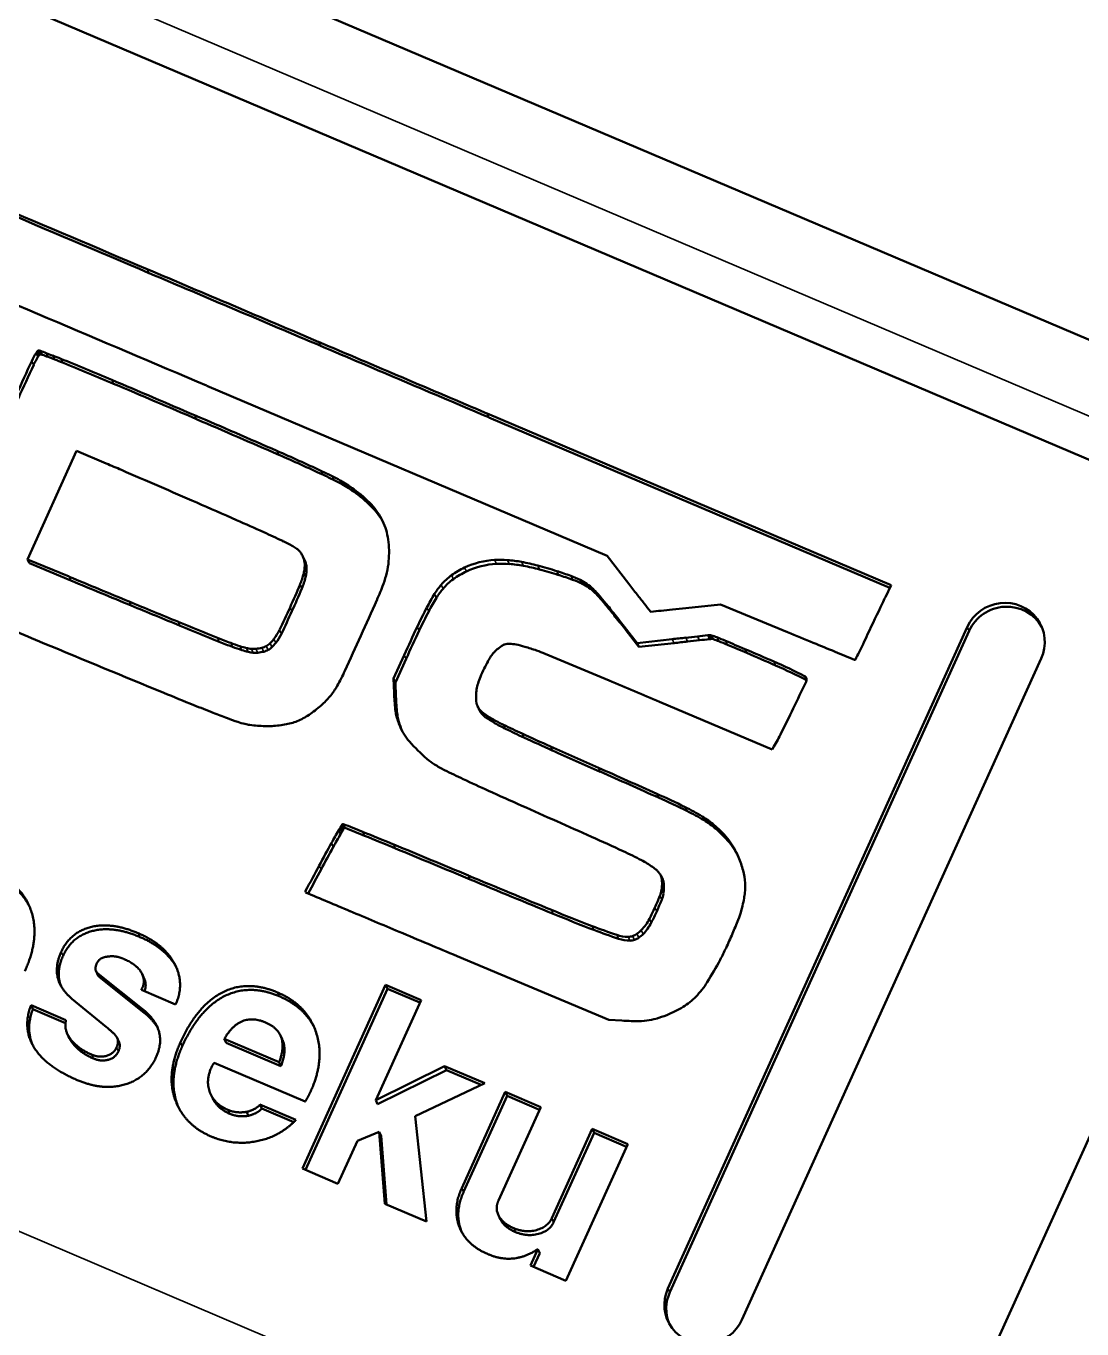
# Model space of a CAD drawing. Header units: inches. Extents: x -20.7 to 49, y -43 to 17.2.
# Drawn here: x -3.45 to -0.388, y -38.944 to -35.165 of the extents above; entities that cross this region are included whole.
import ezdxf

# ---------------------------------------------------------------- set-up
doc = ezdxf.new("R2010")
doc.units = ezdxf.units.IN
doc.header["$MEASUREMENT"] = 0
doc.layers.add('Visible (ANSI)', color=7, linetype='Continuous', lineweight=50)
doc.layers.add('Visible Narrow (ANSI)', color=7, linetype='Continuous', lineweight=35)

msp = doc.modelspace()

# ---------------------------------------------------------------- linework, layer by layer
at = {"layer": 'Visible (ANSI)'}
for p, q in [((-7.6046, -32.9971), (0.4645, -36.4291)), ((-7.8434, -33.2434), (0.3786, -36.7404)), ((-7.8434, -33.2434), (0.3786, -36.7404)), ((-1.7652, -36.7022), (-2.9263, -36.2085)), ((-2.1134, -36.2889), (-0.9412, -36.7871)), ((-2.1079, -36.3002), (-0.9448, -36.7946)), ((-3.3037, -36.3973), (-3.4461, -36.712)), ((-3.2182, -36.4337), (-3.3037, -36.3973)), ((-3.4461, -36.712), (-3.4407, -36.7233)), ((-3.4461, -36.712), (-3.3256, -36.7622)), ((-3.4407, -36.7233), (-3.3202, -36.7735)), ((-2.6483, -36.7022), (-2.6428, -36.7135)), ((-1.7024, -36.7828), (-1.7652, -36.7022)), ((-0.9715, -39.7246), (0.3786, -36.7404)), ((-0.9412, -36.7871), (-0.958, -36.8214)), ((-1.4359, -36.8429), (-1.537, -36.8535)), ((-1.2417, -36.9232), (-1.4359, -36.8429)), ((-1.7156, -36.9067), (-1.6783, -36.9547)), ((-1.7102, -36.918), (-1.6729, -36.966)), ((-1.5886, -38.8267), (-0.7207, -36.9083)), ((-1.5832, -38.838), (-0.7153, -36.9196)), ((-1.6783, -36.9547), (-1.5765, -36.9434)), ((-1.6783, -36.9547), (-1.6729, -36.966)), ((-1.6729, -36.966), (-1.5711, -36.9547)), ((-2.3846, -37.0578), (-2.3537, -36.9895)), ((-2.3792, -37.0691), (-2.3483, -37.0008)), ((-0.5062, -36.9996), (-1.3741, -38.918)), ((-2.3846, -37.0578), (-2.3792, -37.0691)), ((-2.3829, -37.0988), (-2.3846, -37.0578)), ((-2.3775, -37.1101), (-2.3792, -37.0691)), ((-2.1404, -37.1391), (-2.135, -37.1504)), ((-1.286, -37.2631), (-1.6128, -37.125)), ((-1.2812, -37.2548), (-1.286, -37.2631)), ((-1.6093, -37.6288), (-1.6039, -37.6401)), ((-1.7602, -38.0476), (-2.1999, -37.863)), ((-3.2474, -37.907), (-3.242, -37.9183)), ((-3.2425, -37.913), (-3.1135, -38.0158)), ((-3.2371, -37.9243), (-3.108, -38.0271)), ((-3.1141, -37.9143), (-3.1086, -37.9256)), ((-3.0167, -38.0031), (-3.116, -37.9609)), ((-2.6488, -38.4793), (-2.4077, -37.9464)), ((-2.6399, -38.4831), (-2.4022, -37.9577)), ((-2.4077, -37.9464), (-2.3046, -37.9902)), ((-2.4077, -37.9464), (-2.4022, -37.9577)), ((-2.4022, -37.9577), (-2.308, -37.9978)), ((-3.4361, -38.0056), (-3.3347, -38.0487)), ((-3.4361, -38.0056), (-3.4307, -38.0169)), ((-3.4307, -38.0169), (-3.3362, -38.0571)), ((-3.2167, -38.0693), (-3.3175, -37.9864)), ((-2.3046, -37.9902), (-2.4362, -38.2811)), ((-1.7221, -38.0499), (-1.7602, -38.0476)), ((-3.3305, -38.0892), (-3.325, -38.1005)), ((-2.7128, -38.0927), (-2.7074, -38.104)), ((-3.3158, -38.1101), (-3.3103, -38.1214)), ((-3.1865, -38.1), (-3.1811, -38.1113)), ((-2.8755, -38.1032), (-2.8701, -38.1145)), ((-2.8755, -38.1032), (-2.7166, -38.1708)), ((-2.8701, -38.1145), (-2.7111, -38.1821)), ((-2.6409, -38.285), (-2.9049, -38.1727)), ((-2.7166, -38.1708), (-2.7111, -38.1821)), ((-2.4362, -38.2811), (-2.2364, -38.1823)), ((-2.4308, -38.2924), (-2.231, -38.1936)), ((-2.2364, -38.1823), (-2.12, -38.2318)), ((-2.2364, -38.1823), (-2.231, -38.1936)), ((-2.231, -38.1936), (-2.13, -38.2366)), ((-2.12, -38.2318), (-2.3219, -38.3273)), ((-2.9146, -38.2642), (-2.9092, -38.2755)), ((-2.4362, -38.2811), (-2.4308, -38.2924)), ((-2.1868, -38.5355), (-2.0608, -38.257)), ((-2.1813, -38.5468), (-2.0554, -38.2683)), ((-2.0608, -38.257), (-1.9578, -38.3008)), ((-2.0608, -38.257), (-2.0554, -38.2683)), ((-2.0554, -38.2683), (-1.9612, -38.3084)), ((-2.8109, -38.3145), (-2.8055, -38.3258)), ((-2.7721, -38.2935), (-2.6678, -38.3378)), ((-2.7721, -38.2935), (-2.7666, -38.3047)), ((-2.7666, -38.3047), (-2.674, -38.3441)), ((-1.9578, -38.3008), (-2.0802, -38.5714)), ((-2.3219, -38.3273), (-2.2888, -38.6324)), ((-2.4261, -38.3729), (-2.4895, -38.3988)), ((-2.4261, -38.3729), (-2.4206, -38.3842)), ((-2.4098, -38.581), (-2.4261, -38.3729)), ((-2.4051, -38.583), (-2.4206, -38.3842)), ((-1.9256, -38.6233), (-1.8085, -38.3643)), ((-1.9202, -38.6346), (-1.803, -38.3756)), ((-1.8085, -38.3643), (-1.7054, -38.4082)), ((-1.8085, -38.3643), (-1.803, -38.3756)), ((-1.803, -38.3756), (-1.7088, -38.4157)), ((-2.4895, -38.3988), (-2.5457, -38.5231)), ((-1.7054, -38.4082), (-1.8847, -38.8043)), ((-2.5457, -38.5231), (-2.6488, -38.4793)), ((-2.2888, -38.6324), (-2.4098, -38.581)), ((-2.0805, -38.6142), (-2.0751, -38.6254)), ((-1.9877, -38.7605), (-1.9661, -38.7128)), ((-1.9789, -38.7643), (-1.9607, -38.7241)), ((-1.9661, -38.7128), (-1.9607, -38.7241)), ((-1.8847, -38.8043), (-1.9877, -38.7605))]:
    msp.add_line(p, q, dxfattribs=at)
for centre, major_axis, ratio, start_param, end_param in [((-670.8503, -1515.2841), (1477.3181, 709.5037), 0.977284, 0.710415, 0.710711), ((-670.8449, -1515.2954), (1477.3181, 709.5037), 0.977284, 0.710415, 0.710711), ((-655.0816, -1477.9161), (-1440.172, -691.6637), 0.977284, 3.851185, 3.851821), ((-747.086, -1684.1826), (1645.9778, 790.505), 0.977284, 0.710114, 0.710414), ((-747.0806, -1684.1939), (1645.9778, 790.505), 0.977284, 0.710114, 0.710414), ((-696.0667, -1571.2362), (1533.1773, 736.3309), 0.977284, 0.709798, 0.710114), ((-3.2414, -36.2202), (0.1916, 0.092), 0.977284, 2.148445, 2.273041), ((-3.236, -36.2315), (0.1916, 0.092), 0.977284, 2.148445, 2.273041), ((-3.3545, -36.1533), (0.0712, 0.0342), 0.977284, 2.083657, 2.148447), ((-3.4106, -36.1148), (0.0088, 0.00423), 0.977284, 1.781318, 2.083657), ((-3.4138, -36.1107), (0.00406, 0.00195), 0.977284, 1.283531, 1.781317), ((-3.349, -36.1645), (0.0712, 0.0342), 0.977284, 2.083657, 2.148447), ((-3.4133, -36.114), (0.00709, 0.0034), 0.977284, 0.95544, 1.28353), ((-3.4052, -36.1261), (0.0088, 0.00423), 0.977284, 1.781318, 2.083657), ((-3.4148, -36.1224), (0.0149, 0.0072), 0.977284, 0.749784, 0.955439), ((-3.4084, -36.122), (0.00406, 0.00195), 0.977284, 1.283531, 1.781317), ((-3.4079, -36.1253), (0.00709, 0.0034), 0.977284, 0.95544, 1.28353), ((-5.2377, -40.6244), (4.4395, 2.1322), 0.977284, 0.746092, 0.749784), ((-3.4094, -36.1337), (0.0149, 0.0072), 0.977284, 0.749784, 0.955439), ((-5.2323, -40.6356), (4.4395, 2.1322), 0.977284, 0.746092, 0.749784), ((-4.2581, -38.2305), (2.0835, 1.0006), 0.977284, 0.736916, 0.746092), ((-4.2527, -38.2418), (2.0835, 1.0006), 0.977284, 0.736916, 0.746092), ((-4.8963, -39.7503), (3.5847, 1.7216), 0.977284, 0.730806, 0.736918), ((-696.0613, -1571.2475), (1533.1773, 736.3309), 0.977284, 0.709798, 0.710114), ((196.355, -122.8445), (198.9462, 95.5468), 0.977284, 2.27304, 2.274008), ((196.3604, -122.8558), (198.9462, 95.5468), 0.977284, 2.27304, 2.274008), ((-4.8909, -39.7616), (3.5847, 1.7216), 0.977284, 0.730806, 0.736918), ((-6.4228, -43.3242), (7.1234, 3.4211), 0.977284, 0.710262, 0.730806), ((-6.4173, -43.3355), (7.1234, 3.4211), 0.977284, 0.710262, 0.730806), ((-24.1739, -82.6361), (46.3821, 22.2757), 0.977284, 0.705114, 0.710262), ((-24.1684, -82.6473), (46.3821, 22.2757), 0.977284, 0.705114, 0.710262), ((-25.6229, -85.8018), (49.5506, 23.7974), 0.977284, 0.700322, 0.705114), ((-25.6175, -85.8131), (49.5506, 23.7974), 0.977284, 0.700322, 0.705114), ((-4.9654, -41.2351), (4.8521, 2.3303), 0.977284, 0.673939, 0.700323), ((-4.96, -41.2464), (4.8521, 2.3303), 0.977284, 0.673939, 0.700323), ((-7.6321, -46.1794), (-9.7373, -4.6765), 0.977284, 3.846171, 3.850719), ((-27.2366, -88.9436), (-52.5492, -25.2375), 0.977284, 3.842005, 3.846135), ((-3.4266, -38.1315), (1.7018, 0.8173), 0.977284, 0.654291, 0.673939), ((-3.4212, -38.1428), (1.7018, 0.8173), 0.977284, 0.654291, 0.673939), ((-2.7917, -36.9115), (0.4516, 0.2169), 0.977284, 0.601584, 0.654292), ((-2.7863, -36.9228), (0.4516, 0.2169), 0.977284, 0.601584, 0.654292), ((-2.7166, -36.784), (0.3172, 0.1524), 0.977284, 0.536342, 0.601584), ((-2.7112, -36.7953), (0.3172, 0.1524), 0.977284, 0.536342, 0.601584), ((-2.8095, -36.9207), (0.4671, 0.2243), 0.977284, 0.48752, 0.536341), ((-2.8041, -36.932), (0.4671, 0.2243), 0.977284, 0.48752, 0.536341), ((-2.7194, -36.801), (0.3313, 0.1591), 0.977284, 0.299984, 0.487518), ((-2.714, -36.8122), (0.3313, 0.1591), 0.977284, 0.299984, 0.487518), ((-17.0377, -66.9324), (-30.4742, -14.6357), 0.977284, 3.838188, 3.841968), ((-2.5946, -36.6867), (0.1785, 0.0857), 0.977284, 0.001987, 0.299983), ((-2.5891, -36.698), (0.1785, 0.0857), 0.977284, 0.032939, 0.299983), ((-6.1128, -43.5902), (-7.0245, -3.3736), 0.977284, 3.826946, 3.838186), ((-2.5834, -36.6813), (0.1673, 0.0803), 0.977284, 5.975639, 6.285172), ((-4.6294, -40.5111), (-3.9155, -1.8805), 0.977284, 3.812765, 3.826945), ((-2.6902, -36.6971), (0.2648, 0.1272), 0.977284, 5.756189, 5.975639), ((-2.9104, -37.0678), (-0.4157, -0.1997), 0.977284, 3.739056, 3.812763), ((-2.7417, -36.784), (-0.116, -0.0557), 0.977284, 3.63567, 3.739056), ((-2.6976, -36.7245), (0.0489, 0.0235), 0.977284, 0.297002, 0.494079), ((-2.693, -36.7204), (0.0434, 0.0208), 0.977284, 0.085357, 0.297003), ((-2.7237, -36.7384), (0.0754, 0.0362), 0.977284, 6.22868, 6.368543), ((-2.6988, -36.7281), (0.0511, 0.0246), 0.977284, 6.040256, 6.228681), ((-2.7072, -36.7299), (0.0589, 0.0283), 0.977284, 5.870754, 6.040256), ((-2.7183, -36.7497), (0.0754, 0.0362), 0.977284, 6.22868, 6.283185), ((-2.7225, -36.7305), (0.0727, 0.0349), 0.977284, 5.71957, 5.870754), ((-2.6934, -36.7393), (0.0511, 0.0246), 0.977284, 6.040256, 6.228681), ((-2.7018, -36.7411), (0.0589, 0.0283), 0.977284, 5.870754, 6.040256), ((-2.6479, -36.7), (-0.2264, -0.1087), 0.977284, 2.478765, 2.614597), ((-2.0827, -36.9448), (0.2036, 0.119), 0.975456, 1.08972, 1.474901), ((-2.0772, -36.9561), (0.2036, 0.119), 0.975456, 1.08972, 1.474901), ((-2.0804, -36.9775), (0.2426, 0.1165), 0.977284, 1.034291, 1.172827), ((-2.075, -36.9888), (0.2426, 0.1165), 0.977284, 1.034291, 1.172827), ((-2.0949, -37.1238), (0.3774, 0.1813), 0.977284, 0.934794, 1.03429), ((-2.0895, -37.1351), (0.3774, 0.1813), 0.977284, 0.934794, 1.03429), ((-2.1259, -37.2775), (0.5208, 0.2501), 0.977284, 0.850834, 0.934794), ((-2.1205, -37.2888), (0.5208, 0.2501), 0.977284, 0.850834, 0.934794), ((-2.2937, -37.853), (1.0682, 0.513), 0.977284, 0.801777, 0.850834), ((39.6571, 60.1721), (96.5254, 46.3578), 0.977284, 3.858648, 3.860432), ((-2.8405, -36.712), (0.1813, 0.0871), 0.977284, 5.445666, 5.619445), ((-2.835, -36.7232), (0.1813, 0.0871), 0.977284, 5.445666, 5.619445), ((-2.7809, -36.7243), (0.1261, 0.0605), 0.977284, 5.619445, 5.719572), ((-2.7755, -36.7356), (0.1261, 0.0605), 0.977284, 5.619445, 5.719572), ((-2.7171, -36.7418), (0.0727, 0.0349), 0.977284, 5.71957, 5.870754), ((-2.6663, -36.6962), (-0.2434, -0.1169), 0.977284, 2.350141, 2.478765), ((-2.117, -36.892), (0.1538, 0.0739), 0.977284, 1.757025, 1.998268), ((-2.1116, -36.9033), (0.1538, 0.0739), 0.977284, 1.757025, 1.998268), ((-2.0879, -36.9313), (0.1989, 0.0955), 0.977284, 1.558081, 1.757025), ((-2.0824, -36.9426), (0.1989, 0.0955), 0.977284, 1.558081, 1.757025), ((-2.2883, -37.8643), (1.0682, 0.513), 0.977284, 0.801777, 0.850834), ((-2.3, -37.8713), (1.0859, 0.5215), 0.977284, 0.765725, 0.801777), ((-2.2946, -37.8826), (1.0859, 0.5215), 0.977284, 0.765725, 0.801777), ((-1.9667, -37.0089), (0.2433, 0.1169), 0.977284, 0.656298, 0.765727), ((-1.9613, -37.0202), (0.2433, 0.1169), 0.977284, 0.656298, 0.765727), ((-1.9182, -36.9062), (-0.1486, -0.0527), 0.951803, 3.587015, 3.891083), ((39.6625, 60.1608), (96.5254, 46.3578), 0.977284, 3.858648, 3.860432), ((-5.4458, -35.6764), (2.7405, 1.3162), 0.977284, 5.421733, 5.445664), ((-5.4404, -35.6876), (2.7405, 1.3162), 0.977284, 5.421733, 5.445664), ((-3.2014, -36.5116), (-0.7596, -0.3648), 0.977284, 2.28855, 2.350141), ((-2.0885, -36.9154), (0.1877, 0.0901), 0.977284, 1.998268, 2.157224), ((-2.0831, -36.9267), (0.1877, 0.0901), 0.977284, 1.998268, 2.157224), ((-1.9128, -36.9175), (-0.1486, -0.0527), 0.951803, 3.587015, 3.891083), ((-1.948, -36.9416), (0.1829, 0.0878), 0.977284, 0.257856, 0.350716), ((-1.9426, -36.9528), (0.1829, 0.0878), 0.977284, 0.257856, 0.350716), ((19.6955, -20.4336), (-24.2981, -11.6695), 0.977284, 0.209323, 0.210811), ((16.2094, 7.0382), (43.6551, 20.966), 0.977284, 3.860431, 3.863659), ((16.2148, 7.0269), (43.6551, 20.966), 0.977284, 3.860431, 3.863659), ((-15.3144, -31.4768), (-12.7379, -6.1176), 0.977284, 2.272468, 2.288533), ((-1.6506, -37.1696), (0.6514, 0.3128), 0.977284, 2.157222, 2.220161), ((-1.6452, -37.1809), (0.6514, 0.3128), 0.977284, 2.157222, 2.220161), ((-3.0081, -37.8345), (1.4341, 0.6888), 0.977284, 0.237495, 0.257855), ((-3.0027, -37.8457), (1.4341, 0.6888), 0.977284, 0.237495, 0.257855), ((-3.5392, -38.2639), (2.0506, 0.9848), 0.977284, 0.219115, 0.237495), ((-3.5338, -38.2752), (2.0506, 0.9848), 0.977284, 0.219115, 0.237495), ((9.2643, -28.4277), (-12.4397, -5.9744), 0.977284, 0.210812, 0.213268), ((187.3075, 108.6998), (-215.2217, -103.3634), 0.977284, 0.213268, 0.213396), ((11.0907, -42.2925), (-12.0922, -5.8075), 0.977284, 5.399431, 5.406923), ((1.1684, -37.8053), (-2.1414, -1.0284), 0.977284, 5.390842, 5.39935), ((-0.6134, -36.9539), (0.1065, 0.0511), 0.977284, 5.421923, 8.563516), ((-0.608, -36.9652), (0.1065, 0.0511), 0.977284, 0.054242, 2.280331), ((-5.7366, -35.5526), (3.0291, 1.4548), 0.977284, 5.399984, 5.421732), ((-5.7312, -35.5639), (3.0291, 1.4548), 0.977284, 5.399984, 5.421732), ((-1.0375, -37.4754), (1.278, 0.6138), 0.977284, 2.220159, 2.264485), ((-1.032, -37.4867), (1.278, 0.6138), 0.977284, 2.220159, 2.264485), ((-5.8638, -40.0757), (4.7101, 2.2621), 0.977284, 0.209244, 0.219116), ((-5.8584, -40.0869), (4.7101, 2.2621), 0.977284, 0.209244, 0.219116), ((-1.6383, -36.8625), (0.00104, 0.0009), 0.991347, 3.097357, 4.098231), ((-20.0212, 177.066), (-197.4938, -94.8493), 0.977284, 1.216326, 1.216462), ((-2.6903, -24.2932), (-11.6023, -5.5722), 0.977284, 1.216462, 1.219031), ((-3.7524, -12.32), (-22.6587, -10.8822), 0.977284, 1.219032, 1.220588), ((1.2056, -26.5444), (-10.3628, -4.9769), 0.977284, 0.709218, 0.717862), ((17.7458, 10.5505), (47.1453, 22.6422), 0.977284, 3.86366, 3.866028), ((17.7512, 10.5392), (47.1453, 22.6422), 0.977284, 3.86366, 3.866028), ((-2.8458, -36.858), (0.1308, 0.0628), 0.977284, 5.187197, 5.399984), ((3.1216, -39.323), (5.4359, 2.6107), 0.977284, 2.264484, 2.279607), ((3.127, -39.3343), (5.4359, 2.6107), 0.977284, 2.264484, 2.279607), ((51.4694, 87.0604), (-123.4496, -59.2885), 0.977284, 0.717874, 0.720675), ((-2.4576, -35.9319), (1.0004, 0.4805), 0.977284, 3.866029, 3.903844), ((-2.4522, -35.9432), (1.0004, 0.4805), 0.977284, 3.866029, 3.903844), ((-2.5226, -36.0985), (0.8375, 0.4022), 0.977284, 3.903843, 3.934751), ((-2.777, -36.9208), (0.0449, 0.0216), 0.977284, 4.763084, 5.03796), ((-2.8204, -36.8769), (0.1017, 0.0489), 0.977284, 5.037961, 5.187196), ((-2.815, -36.8882), (0.1017, 0.0489), 0.977284, 5.037961, 5.187196), ((-2.8404, -36.8693), (0.1308, 0.0628), 0.977284, 5.187197, 5.399984), ((-2.0715, -37.048), (0.0442, 0.0922), 0.536995, 0.643565, 0.79273), ((-2.0578, -36.9744), (-0.0153, -0.0073), 0.977284, 4.550634, 4.769591), ((-2.0509, -36.9983), (-0.0382, -0.0183), 0.977284, 4.208624, 4.550632), ((-2.0568, -37.0873), (-0.12, -0.0576), 0.977284, 4.062953, 4.208624), ((-2.0809, -37.1989), (-0.2244, -0.1078), 0.977284, 3.957838, 4.062954), ((5.3524, -109.3858), (66.9447, 32.1512), 0.977284, 1.22526, 1.225796), ((5.3578, -109.3971), (66.9447, 32.1512), 0.977284, 1.22526, 1.225796), ((2.3731, -78.0561), (37.9943, 18.2473), 0.977284, 1.22444, 1.22526), ((2.3785, -78.0674), (37.9943, 18.2473), 0.977284, 1.22444, 1.22526), ((8.1636, -139.4893), (94.7569, 45.5084), 0.977284, 1.224158, 1.224442), ((8.169, -139.5006), (94.7569, 45.5084), 0.977284, 1.224158, 1.224442), ((-1.453, -37.1462), (0.1978, 0.095), 0.977284, 1.202423, 1.224158), ((-1.4674, -36.9463), (0.0135, 0.0065), 0.977284, 0.773315, 1.202422), ((-1.4476, -37.1574), (0.1978, 0.095), 0.977284, 1.202423, 1.224158), ((-1.462, -36.9576), (0.0135, 0.0065), 0.977284, 0.773315, 1.202422), ((-1.6182, -37.3456), (0.4025, 0.1933), 0.977284, 0.736525, 0.773316), ((-1.6128, -37.3568), (0.4025, 0.1933), 0.977284, 0.736525, 0.773316), ((-1.8996, -38.0149), (1.0638, 0.5109), 0.977284, 0.712782, 0.736526), ((-1.8942, -38.0262), (1.0638, 0.5109), 0.977284, 0.712782, 0.736526), ((-10.155, -56.4206), (19.4248, 9.3291), 0.977284, 0.709918, 0.712782), ((-10.1496, -56.4318), (19.4248, 9.3291), 0.977284, 0.709918, 0.712782), ((19.6264, 10.4312), (-47.1094, -22.625), 0.977284, 0.719356, 0.72092), ((9.4823, -12.6857), (-24.127, -11.5874), 0.977284, 0.720919, 0.723499), ((-3.2479, -35.9539), (-2.2304, -1.0712), 0.977284, 2.24798, 2.258788), ((-5.3309, -35.0143), (-4.3185, -2.074), 0.977284, 2.258787, 2.265379), ((-2.5172, -36.1098), (0.8375, 0.4022), 0.977284, 3.903843, 3.934751), ((-2.7585, -36.7625), (0.195, 0.0936), 0.977284, 3.93475, 4.025994), ((-2.7531, -36.7738), (0.195, 0.0936), 0.977284, 3.93475, 4.025994), ((-2.7838, -36.8612), (0.1018, 0.0489), 0.977284, 4.025994, 4.157846), ((-2.7783, -36.8725), (0.1018, 0.0489), 0.977284, 4.025994, 4.157846), ((-2.7895, -36.9103), (0.0565, 0.0271), 0.977284, 4.157847, 4.362775), ((-2.7841, -36.9216), (0.0565, 0.0271), 0.977284, 4.157847, 4.362775), ((-2.7957, -36.8423), (0.1194, 0.0573), 0.977284, 4.362777, 4.49614), ((-2.7903, -36.8535), (0.1194, 0.0573), 0.977284, 4.362777, 4.49614), ((-2.7781, -36.9187), (0.0471, 0.0226), 0.977284, 4.496142, 4.763084), ((-2.7727, -36.93), (0.0471, 0.0226), 0.977284, 4.496142, 4.763084), ((-2.7715, -36.932), (0.0449, 0.0216), 0.977284, 4.763084, 5.03796), ((-1.9891, -37.0689), (-0.1248, -0.0599), 0.977284, 5.232611, 5.35393), ((-2.024, -37.0454), (-0.0862, -0.0414), 0.977284, 5.08006, 5.23261), ((-1.9722, -37.0934), (-0.1511, -0.0726), 0.977284, 4.979877, 5.08006), ((-2.0262, -37.032), (-0.0758, -0.0364), 0.977284, 4.907186, 4.979878), ((-2.2744, -37.7863), (-0.7887, -0.3788), 0.977284, 3.916591, 3.957837), ((-2.1413, -37.4323), (-0.444, -0.2132), 0.977284, 3.861687, 3.916591), ((-14.2137, -64.8799), (-27.7414, -13.3232), 0.977284, 3.855044, 3.86166), ((-4.935, -44.8707), (7.8889, 3.7888), 0.977284, 0.699414, 0.709918), ((-4.9296, -44.882), (7.8889, 3.7888), 0.977284, 0.699414, 0.709918), ((191.336, 404.643), (-438.5842, -210.6365), 0.977284, 0.723499, 0.723627), ((-16.2498, -29.918), (-15.332, -7.3634), 0.977284, 2.246585, 2.247981), ((-3.096, -36.7879), (-0.5679, -0.2727), 0.977284, 2.194223, 2.272485), ((-1.6656, -37.238), (-0.4586, -0.2202), 0.977284, 5.394182, 5.446367), ((-1.5733, -37.2803), (-0.5514, -0.2648), 0.977284, 5.353931, 5.394182), ((-1.3117, -37.1303), (-0.4018, 0.1829), 0.280065, 4.539737, 4.765642), ((-1.3063, -37.1416), (-0.4018, 0.1829), 0.280065, 4.539869, 4.765642), ((-1.0462, -37.0009), (-0.00228, -0.0011), 0.977284, 0.723628, 1.263109), ((-1.046, -37.0021), (-0.00116, -0.00056), 0.977284, 1.263108, 2.246583), ((-2.0063, -37.1091), (-0.126, -0.0605), 0.977284, 5.552932, 5.681863), ((-1.9531, -37.1239), (-0.1762, -0.0846), 0.977284, 5.446366, 5.552933), ((-46.2156, -136.3608), (-99.0283, -47.5598), 0.977284, 3.853592, 3.85506), ((-26.7852, -25.5781), (-25.6363, -12.3122), 0.977284, 2.257609, 2.260673), ((-1.1971, -37.0599), (0.00936, 0.00449), 0.977284, 5.986715, 6.919305), ((-1.2018, -37.0607), (0.0137, 0.0066), 0.977284, 5.402265, 5.986715), ((0.9237, -28.049), (-8.9987, -4.3218), 0.977284, 0.720662, 0.730114), ((-2.7512, -36.9618), (-0.2154, -0.1034), 0.977284, 1.873606, 2.020353), ((-2.7138, -36.9911), (-0.1718, -0.0825), 0.977284, 2.020353, 2.194224), ((-2.3756, -37.1162), (-0.0048, 0.0769), 0.083241, 1.337345, 1.981578), ((-2.3702, -37.1275), (-0.0048, 0.0769), 0.083241, 1.337345, 1.981578), ((-2.0309, -37.1079), (-0.1036, -0.0498), 0.977284, 5.816403, 6.012573), ((-2.0139, -37.108), (-0.119, -0.0572), 0.977284, 5.681862, 5.816404), ((0.3129, -29.4765), (-7.5849, -3.6428), 0.977284, 0.730114, 0.737454), ((-2.8211, -36.8879), (-0.309, -0.1484), 0.977284, 1.741266, 1.873606), ((-2.2551, -37.1333), (-0.1131, -0.0543), 0.977284, 5.940303, 6.013147), ((-2.1033, -37.1212), (-0.0372, -0.0179), 0.977284, 6.012573, 6.433888), ((-2.0897, -37.112), (-0.052, -0.025), 0.977284, 0.150703, 0.489908), ((-6.4146, -34.7965), (-5.2047, -2.4996), 0.977284, 2.243833, 2.257609), ((-2.0155, -35.0296), (-2.101, -1.009), 0.977284, 0.737455, 0.756534), ((-2.3919, -35.9774), (-1.1719, -0.5628), 0.977284, 0.756534, 0.781537), ((-2.7491, -36.947), (-0.2298, -0.1104), 0.977284, 0.781536, 0.865164), ((-2.7265, -37.0241), (-0.1559, -0.0749), 0.977284, 1.313267, 1.531531), ((-2.7313, -37.0131), (-0.167, -0.0802), 0.977284, 1.53153, 1.741266), ((-2.231, -37.1288), (-0.1353, -0.065), 0.977284, 6.013146, 6.121744), ((-2.151, -37.0818), (0.144, 0.2034), 0.90052, 2.519812, 2.672704), ((-2.2497, -37.1446), (-0.1131, -0.0543), 0.977284, 5.940303, 6.013147), ((-2.2256, -37.1401), (-0.1353, -0.065), 0.977284, 6.013146, 6.121744), ((-2.1456, -37.0931), (0.144, 0.2034), 0.90052, 2.519812, 2.645281), ((-2.0978, -37.1325), (-0.0372, -0.0179), 0.977284, 0, 0.150703), ((-2.0842, -37.1233), (-0.052, -0.025), 0.977284, 0.150703, 0.489908), ((-1.9354, -36.906), (0.2852, 0.137), 0.977284, 3.631501, 3.727706), ((-1.93, -36.9173), (0.2852, 0.137), 0.977284, 3.631501, 3.727706), ((-1.8272, -36.7285), (0.4739, 0.2276), 0.977284, 3.727707, 3.800963), ((-1.8218, -36.7398), (0.4739, 0.2276), 0.977284, 3.727707, 3.800963), ((-2.7842, -37.0742), (-0.1093, -0.0525), 0.977284, 0.865164, 0.991426), ((-2.6643, -36.9516), (-0.3595, -0.0885), 0.633125, 1.030738, 1.15851), ((-2.7436, -36.9136), (-0.2591, -0.1244), 0.977284, 1.085089, 1.154876), ((-2.7431, -36.9352), (-0.2392, -0.1149), 0.977284, 1.154876, 1.313268), ((-2.2468, -37.15), (-0.1152, -0.0553), 0.977284, 6.277926, 6.399352), ((-2.1892, -37.1138), (-0.1765, -0.0848), 0.977284, 0.116165, 0.262033), ((-0.7266, -34.5872), (2.6627, 1.2788), 0.977284, 3.800964, 3.821379), ((-0.7212, -34.5985), (2.6627, 1.2788), 0.977284, 3.800964, 3.821379), ((1.0765, -30.8969), (6.3984, 3.0729), 0.977284, 3.821379, 3.834279), ((-1.8557, -36.936), (-0.6014, -0.2889), 0.977284, 2.176418, 2.243832), ((-1.9472, -36.9083), (-0.4631, -0.2224), 0.977284, 0.261994, 0.403829), ((1.0819, -30.9081), (6.3984, 3.0729), 0.977284, 3.821379, 3.834279), ((20.0324, 9.1967), (46.747, 22.4509), 0.977284, 3.834278, 3.837254), ((-2.1631, -37.1508), (-0.1694, -0.0814), 0.977284, 0.403867, 0.5539), ((20.0378, 9.1854), (46.747, 22.4509), 0.977284, 3.834278, 3.837254), ((-2.0783, -37.0212), (-0.3099, -0.1488), 0.977284, 0.5539, 0.651465), ((-0.7447, -34.476), (-2.9217, -1.4032), 0.977284, 0.651465, 0.670221), ((-16.1886, -68.0054), (30.843, 14.8128), 0.977284, 0.69018, 0.69566), ((-16.1832, -68.0166), (30.843, 14.8128), 0.977284, 0.69018, 0.69566), ((0.0188, -32.9505), (-4.473, -2.1482), 0.977284, 0.67022, 0.686668), ((4.1611, -24.323), (-13.179, -6.3294), 0.977284, 0.686667, 0.694015), ((-2.6611, -39.5771), (2.2016, 1.0574), 0.977284, 0.652452, 0.690179), ((-2.6557, -39.5883), (2.2016, 1.0574), 0.977284, 0.652452, 0.690179), ((-46.0936, -130.982), (-94.0946, -45.1903), 0.977284, 3.83345, 3.835606), ((-1.8798, -38.0823), (0.6685, 0.3211), 0.977284, 0.575057, 0.652452), ((-1.8744, -38.0936), (0.6685, 0.3211), 0.977284, 0.575057, 0.652452), ((-3.0801, -37.1908), (0.5661, 0.2719), 0.977284, 5.315224, 5.324764), ((-3.14, -37.1581), (0.6285, 0.3019), 0.977284, 5.324765, 5.331965), ((-2.5548, -37.4722), (0.0207, 0.0099), 0.977284, 5.331966, 5.416897), ((-2.5315, -37.4822), (0.00244, 0.00117), 0.977284, 0.731327, 2.275304), ((-8.9979, -52.6436), (15.0116, 7.2095), 0.977284, 0.727633, 0.731325), ((-1.6232, -37.6716), (0.229, 0.11), 0.977284, 0.402996, 0.575057), ((-1.6178, -37.6829), (0.229, 0.11), 0.977284, 0.402996, 0.575057), ((-1.7235, -37.784), (0.3653, 0.1754), 0.977284, 0.320173, 0.402996), ((-1.5702, -38.0512), (1.0252, 0.4924), 0.977284, 2.166258, 2.203825), ((-1.5648, -38.0625), (1.0252, 0.4924), 0.977284, 2.166258, 2.203825), ((-3.3017, -37.067), (0.7984, 0.3835), 0.977284, 5.307852, 5.315224), ((-3.2963, -37.0783), (0.7984, 0.3835), 0.977284, 5.307852, 5.315224), ((-3.0747, -37.202), (0.5661, 0.2719), 0.977284, 5.315224, 5.324764), ((-3.1346, -37.1694), (0.6285, 0.3019), 0.977284, 5.324765, 5.331965), ((-2.5494, -37.4834), (0.0207, 0.0099), 0.977284, 5.331966, 5.416897), ((-2.5261, -37.4935), (0.00244, 0.00117), 0.977284, 0.731327, 2.275304), ((-8.9925, -52.6548), (15.0116, 7.2095), 0.977284, 0.727633, 0.731325), ((-6.6362, -47.1621), (9.5771, 4.5995), 0.977284, 0.718377, 0.727633), ((-6.6307, -47.1734), (9.5771, 4.5995), 0.977284, 0.718377, 0.727633), ((-4.2282, -42.6207), (-5.1383, -2.4678), 0.977284, 3.815538, 3.83345), ((-1.718, -37.7953), (0.3653, 0.1754), 0.977284, 0.320173, 0.402996), ((-1.6024, -37.6687), (0.2142, 0.1029), 0.977284, 0.196661, 0.320174), ((-1.597, -37.68), (0.2142, 0.1029), 0.977284, 0.196661, 0.320174), ((-1.5847, -37.6555), (0.1943, 0.0933), 0.977284, 0.066219, 0.196661), ((5.8462, -41.9032), (8.671, 4.1644), 0.977284, 2.203824, 2.211628), ((5.8516, -41.9145), (8.671, 4.1644), 0.977284, 2.203824, 2.211628), ((-107.5114, -275.4662), (236.7925, 113.723), 0.977284, 0.717472, 0.718376), ((-107.506, -275.4775), (236.7925, 113.723), 0.977284, 0.717472, 0.718376), ((-2.417, -38.9677), (-1.4303, -0.6869), 0.977284, 3.77768, 3.815538), ((-1.5793, -37.6668), (0.1943, 0.0933), 0.977284, 0.066219, 0.196661), ((-1.6346, -37.6836), (0.246, 0.1181), 0.977284, 6.240091, 6.349403), ((-1.6292, -37.6949), (0.246, 0.1181), 0.977284, 0.023467, 0.066218), ((99.8655, -89.8017), (105.1904, 50.5192), 0.977284, 2.211628, 2.212352), ((-1.7983, -37.8295), (-0.2531, -0.1216), 0.977284, 3.641289, 3.77768), ((-1.6435, -37.6874), (0.2547, 0.1223), 0.977284, 6.091803, 6.240091), ((99.8709, -89.813), (105.1904, 50.5192), 0.977284, 2.211628, 2.212311), ((27.9056, 30.2682), (67.5991, 32.4655), 0.977284, 3.859064, 3.862588), ((27.911, 30.2569), (67.5991, 32.4655), 0.977284, 3.859064, 3.862588), ((-1.7036, -37.7004), (-0.108, -0.0519), 0.977284, 3.545616, 3.64129), ((-1.681, -37.6751), (0.0773, 0.0371), 0.977284, 0.281094, 0.404024), ((-1.6665, -37.6623), (0.0598, 0.0287), 0.977284, 0.142897, 0.281094), ((-1.6343, -37.6408), (0.025, 0.012), 0.977284, 6.160727, 6.426082), ((-1.6421, -37.6435), (0.0324, 0.0155), 0.977284, 5.951706, 6.160727), ((-1.8753, -37.7861), (0.252, 0.1911), 0.499825, 5.878365, 5.992705), ((-1.6289, -37.6521), (0.025, 0.012), 0.977284, 6.160727, 6.283185), ((-1.5531, -37.6633), (0.1703, 0.0818), 0.977284, 5.891336, 6.091804), ((-2.6363, -37.6758), (-0.00367, -0.00176), 0.977284, 5.353945, 6.344637), ((2870.3494, 6360.9272), (-6384.1846, -3066.0982), 0.977284, 0.712384, 0.712404), ((-1.6875, -37.6595), (0.0736, 0.0354), 0.977284, 5.458033, 5.689074), ((-1.717, -37.6555), (0.1006, 0.0483), 0.977284, 5.689074, 5.784502), ((-1.6367, -37.6548), (0.0324, 0.0155), 0.977284, 5.951706, 6.160727), ((-1.7116, -37.6667), (0.1006, 0.0483), 0.977284, 5.689074, 5.784502), ((-1.8699, -37.7974), (0.252, 0.1911), 0.499825, 5.878365, 5.992705), ((-1.565, -37.6641), (0.1811, 0.087), 0.977284, 5.697812, 5.891336), ((-2.524, -37.3389), (0.8911, 0.4279), 0.977284, 5.420828, 5.458031), ((-2.5186, -37.3502), (0.8911, 0.4279), 0.977284, 5.420828, 5.458031), ((-1.6821, -37.6708), (0.0736, 0.0354), 0.977284, 5.458033, 5.689074), ((-1.7183, -37.6445), (-0.3213, -0.1543), 0.977284, 2.430247, 2.556217), ((52.0887, 83.8752), (-121.3325, -58.2717), 0.977284, 0.712403, 0.713563), ((0.1357, -33.0279), (4.6734, 2.2445), 0.977284, 3.862587, 3.887395), ((0.1411, -33.0392), (4.6734, 2.2445), 0.977284, 3.862587, 3.887395), ((-2.4492, -37.3709), (0.8168, 0.3923), 0.977284, 5.380029, 5.420827), ((-2.4438, -37.3821), (0.8168, 0.3923), 0.977284, 5.380029, 5.420827), ((-1.6162, -37.6708), (-0.2254, -0.1083), 0.977284, 2.323964, 2.430247), ((105.3437, 202.8564), (-239.9862, -115.2569), 0.977284, 0.713563, 0.714259), ((-1.075, -35.9843), (1.7634, 0.8469), 0.977284, 3.887395, 3.926734), ((-1.0696, -35.9955), (1.7634, 0.8469), 0.977284, 3.887395, 3.926734), ((-1.7219, -37.7341), (0.0712, 0.0342), 0.977284, 4.85688, 5.064678), ((-1.7287, -37.7148), (0.0584, 0.0949), 0.851126, 4.447153, 4.811907), ((-1.7232, -37.7261), (0.0584, 0.0949), 0.851126, 4.447153, 4.811907), ((-2.942, -37.1742), (-1.5171, -0.7286), 0.977284, 2.297961, 2.323965), ((-1.7032, -37.7082), (0.0906, 0.0435), 0.977284, 3.926735, 4.267603), ((-1.6977, -37.7194), (0.0906, 0.0435), 0.977284, 3.926735, 4.267603), ((-1.7035, -37.771), (0.0329, 0.0158), 0.977284, 4.267604, 4.61546), ((-1.6981, -37.7823), (0.0329, 0.0158), 0.977284, 4.267604, 4.61546), ((-1.7112, -37.75), (0.0536, 0.0257), 0.977284, 4.615461, 4.85688), ((-1.7058, -37.7613), (0.0536, 0.0257), 0.977284, 4.615461, 4.85688), ((-1.7165, -37.7454), (0.0712, 0.0342), 0.977284, 4.85688, 5.064678), ((-2.9127, -37.1861), (-1.4883, -0.7148), 0.977284, 2.269902, 2.297961), ((-2.1181, -37.5339), (-0.6959, -0.3342), 0.977284, 2.220364, 2.269901), ((-2.2937, -37.4463), (-0.8753, -0.4204), 0.977284, 2.142284, 2.220362), ((-1.6923, -37.8077), (-0.2326, -0.1117), 0.977284, 1.933019, 2.142284), ((-1.6383, -37.8584), (-0.1645, -0.079), 0.977284, 1.674322, 1.933019), ((-1.6968, -37.7637), (-0.2671, -0.1283), 0.977284, 1.494446, 1.674322), ((-1.6542, -37.2227), (-0.7612, -0.3656), 0.977284, 1.051064, 1.101441), ((-1.6733, -37.8389), (-0.1953, -0.0938), 0.977284, 1.10144, 1.239964), ((-1.6681, -37.8856), (-0.1521, -0.073), 0.977284, 1.239964, 1.401775), ((-1.7177, -37.7098), (-0.3204, -0.1539), 0.977284, 1.401775, 1.494447), ((-1.4814, -38.8724), (-0.1065, -0.0511), 0.977284, 5.421923, 8.563516), ((-1.4759, -38.8836), (-0.1065, -0.0511), 0.977284, 5.421923, 6.228944)]:
    msp.add_ellipse(centre, major_axis=major_axis, ratio=ratio, start_param=start_param, end_param=end_param, dxfattribs=at)
for points in [[(-3.5555, -37.6134), (-3.4629, -37.6527), (-3.4093, -37.808), (-3.4539, -37.9066)], [(-3.5501, -37.6246), (-3.4726, -37.6576), (-3.4412, -37.7173)], [(-3.3485, -37.8506), (-3.3231, -37.7943), (-3.2035, -37.7631), (-3.1255, -37.7963)], [(-3.3431, -37.8619), (-3.3176, -37.8055), (-3.1981, -37.7744), (-3.1201, -37.8075)], [(-3.1255, -37.7963), (-3.0496, -37.8285), (-2.9894, -37.9416), (-3.0167, -38.0031)], [(-3.1201, -37.8075), (-3.0442, -37.8398), (-3.0141, -37.8964)], [(-3.3175, -37.9864), (-3.3847, -37.9306), (-3.3485, -37.8506)], [(-3.3491, -37.9497), (-3.365, -37.9102), (-3.3431, -37.8619)], [(-3.2124, -37.8641), (-3.2373, -37.8663), (-3.2452, -37.8837)], [(-3.1689, -37.8702), (-3.191, -37.8608), (-3.2124, -37.8641)], [(-3.2452, -37.8837), (-3.2542, -37.9036), (-3.2425, -37.913)], [(-3.116, -37.9609), (-3.1022, -37.9361), (-3.1285, -37.8874), (-3.1689, -37.8702)], [(-3.242, -37.9183), (-3.2403, -37.9217), (-3.2371, -37.9243)], [(-3.107, -37.9647), (-3.0993, -37.945), (-3.1086, -37.9256)], [(-3.0027, -38.1129), (-2.9543, -38.0059), (-2.809, -37.9309), (-2.7214, -37.9682)], [(-2.9973, -38.1241), (-2.9489, -38.0172), (-2.8035, -37.9422), (-2.7159, -37.9794)], [(-2.7214, -37.9682), (-2.6359, -38.0045), (-2.583, -38.1624), (-2.6246, -38.2544)], [(-2.7159, -37.9794), (-2.6461, -38.0092), (-2.6156, -38.0673)], [(-3.3019, -38.2223), (-3.3936, -38.1833), (-3.4614, -38.0714), (-3.4361, -38.0056)], [(-3.4314, -38.1206), (-3.4519, -38.0722), (-3.4307, -38.0169)], [(-3.1135, -38.0158), (-3.0372, -38.0759), (-3.073, -38.1551)], [(-3.3347, -38.0487), (-3.3426, -38.0814), (-3.3158, -38.1101)], [(-3.108, -38.0271), (-3.0814, -38.0481), (-3.0684, -38.0714)], [(-2.7562, -38.0551), (-2.8296, -38.0239), (-2.8755, -38.1032)], [(-2.7166, -38.1708), (-2.6837, -38.086), (-2.7562, -38.0551)], [(-3.1872, -38.0986), (-3.1923, -38.089), (-3.2167, -38.0693)], [(-3.325, -38.1005), (-3.3199, -38.1112), (-3.3103, -38.1214)], [(-3.3158, -38.1101), (-3.2959, -38.1334), (-3.2605, -38.1485)], [(-3.3103, -38.1214), (-3.2905, -38.1447), (-3.2551, -38.1598)], [(-3.2605, -38.1485), (-3.2376, -38.1582), (-3.1963, -38.1461), (-3.1882, -38.1283)], [(-3.1882, -38.1283), (-3.1803, -38.1109), (-3.1872, -38.0986)], [(-3.1828, -38.1396), (-3.1754, -38.1232), (-3.1811, -38.1113)], [(-3.0137, -38.29), (-3.0477, -38.2123), (-3.0027, -38.1129)], [(-3.0083, -38.3013), (-3.0423, -38.2236), (-2.9973, -38.1241)], [(-2.7111, -38.1821), (-2.6927, -38.1345), (-2.7074, -38.104)], [(-3.073, -38.1551), (-3.1008, -38.2164), (-3.2268, -38.2542), (-3.3019, -38.2223)], [(-3.2551, -38.1598), (-3.2321, -38.1695), (-3.1909, -38.1574), (-3.1828, -38.1396)], [(-2.9128, -38.1857), (-2.9304, -38.2246), (-2.9038, -38.2923), (-2.865, -38.3088)], [(-2.9049, -38.1727), (-2.9087, -38.1766), (-2.9128, -38.1857)], [(-2.9092, -38.2755), (-2.895, -38.305), (-2.8596, -38.3201)], [(-2.6246, -38.2544), (-2.6325, -38.2718), (-2.6409, -38.285)], [(-2.9138, -38.3859), (-2.9851, -38.3555), (-3.0137, -38.29)], [(-3.008, -38.3019), (-3.0081, -38.3016), (-3.0083, -38.3013)], [(-2.865, -38.3088), (-2.8396, -38.3196), (-2.8109, -38.3145)], [(-2.8596, -38.3201), (-2.8342, -38.3309), (-2.8055, -38.3258)], [(-2.8109, -38.3145), (-2.7849, -38.3087), (-2.7721, -38.2935)], [(-2.8055, -38.3258), (-2.7795, -38.32), (-2.7666, -38.3047)], [(-2.6678, -38.3378), (-2.7145, -38.3871), (-2.85, -38.413), (-2.9138, -38.3859)], [(-2.1949, -38.6447), (-2.213, -38.5935), (-2.1868, -38.5355)], [(-2.1895, -38.656), (-2.2076, -38.6048), (-2.1813, -38.5468)], [(-2.0802, -38.5714), (-2.0911, -38.5955), (-2.0669, -38.6388), (-2.0361, -38.652)], [(-2.0361, -38.652), (-2.0027, -38.6662), (-1.9371, -38.6486), (-1.9256, -38.6233)], [(-2.1097, -38.7279), (-2.176, -38.6997), (-2.1949, -38.6447)], [(-2.1866, -38.6635), (-2.1882, -38.6598), (-2.1895, -38.656)], [(-2.0306, -38.6633), (-1.9973, -38.6774), (-1.9316, -38.6599), (-1.9202, -38.6346)], [(-1.9661, -38.7128), (-2.0354, -38.7595), (-2.1097, -38.7279)]]:
    msp.add_open_spline(points, degree=2, dxfattribs=at)
msp.add_open_spline([(-2.0751, -38.6254), (-2.0744, -38.6269), (-2.0615, -38.6501), (-2.0306, -38.6633)], degree=2, knots=[0.931223, 0.931223, 0.931223, 1, 2, 2, 2], dxfattribs=at)
at = {"layer": 'Visible Narrow (ANSI)'}
for p, q in [((-7.7951, -33.1368), (0.4268, -36.6339)), ((-3.0993, -35.8703), (-3.0939, -35.8815)), ((-2.6016, -36.0815), (-2.5962, -36.0928)), ((-3.4214, -36.1136), (-3.416, -36.1249)), ((-3.4185, -36.1094), (-3.4131, -36.1207)), ((-3.4165, -36.1073), (-3.4111, -36.1186)), ((-3.4145, -36.1064), (-3.4091, -36.1177)), ((-3.4119, -36.1064), (-3.4065, -36.1177)), ((-3.4087, -36.1072), (-3.4032, -36.1185)), ((-3.3919, -36.1136), (-3.3865, -36.1249)), ((-3.3724, -36.1212), (-3.3669, -36.1325)), ((-3.4338, -36.1367), (-3.4284, -36.148)), ((-3.35, -36.1301), (-3.3446, -36.1413)), ((-3.2019, -36.1912), (-3.1965, -36.2024)), ((-0.9715, -39.7246), (-9.1935, -36.2276)), ((-2.9615, -36.2939), (-2.9561, -36.3052)), ((-2.1134, -36.2889), (-2.1079, -36.3002)), ((-2.723, -36.3973), (-2.7176, -36.4086)), ((-2.5953, -36.455), (-2.5899, -36.4663)), ((-2.5624, -36.4708), (-2.557, -36.4821)), ((-2.5394, -36.483), (-2.5339, -36.4942)), ((-2.52, -36.4946), (-2.5146, -36.5059)), ((-2.4995, -36.5087), (-2.4941, -36.52)), ((-2.4488, -36.5533), (-2.4434, -36.5645)), ((-2.6464, -36.7063), (-2.641, -36.7175)), ((-2.6434, -36.7162), (-2.638, -36.7275)), ((-2.6422, -36.727), (-2.6368, -36.7383)), ((-2.0913, -36.7137), (-2.0859, -36.725)), ((-2.0542, -36.7141), (-2.0488, -36.7254)), ((-2.0132, -36.7194), (-2.0078, -36.7307)), ((-1.9663, -36.7299), (-1.9609, -36.7411)), ((-3.3256, -36.7622), (-3.3202, -36.7735)), ((-2.6452, -36.7525), (-2.6398, -36.7638)), ((-2.6428, -36.739), (-2.6374, -36.7502)), ((-2.2164, -36.758), (-2.211, -36.7693)), ((-2.1787, -36.7358), (-2.1733, -36.7471)), ((-1.9111, -36.746), (-1.9057, -36.7573)), ((-1.8704, -36.7599), (-1.865, -36.7712)), ((-1.8436, -36.7712), (-1.8382, -36.7825)), ((-2.6559, -36.7853), (-2.6504, -36.7966)), ((-2.2465, -36.7859), (-2.241, -36.7972)), ((-1.8057, -36.7977), (-1.8003, -36.809)), ((-3.1515, -36.8346), (-3.146, -36.8458)), ((-2.2657, -36.8125), (-2.2603, -36.8238)), ((-1.793, -36.8111), (-1.7876, -36.8223)), ((-1.7726, -36.8353), (-1.7672, -36.8466)), ((-2.6848, -36.8513), (-2.6794, -36.8626)), ((-2.288, -36.8518), (-2.2826, -36.8631)), ((-1.7468, -36.8671), (-1.7414, -36.8784)), ((-3.0088, -36.8934), (-3.0034, -36.9047)), ((-2.7154, -36.9169), (-2.7099, -36.9282)), ((-2.3158, -36.9075), (-2.3104, -36.9188)), ((-1.7156, -36.9067), (-1.7102, -36.918)), ((-0.7207, -36.9083), (-0.7153, -36.9196)), ((-2.8956, -36.9397), (-2.8902, -36.951)), ((-2.8569, -36.9546), (-2.8515, -36.9659)), ((-2.7426, -36.9555), (-2.7372, -36.9668)), ((-2.7314, -36.943), (-2.726, -36.9543)), ((-1.5765, -36.9434), (-1.5711, -36.9547)), ((-1.537, -36.9391), (-1.5316, -36.9504)), ((-1.5028, -36.9353), (-1.4973, -36.9466)), ((-1.4732, -36.9321), (-1.4677, -36.9434)), ((-1.4684, -36.9317), (-1.463, -36.9429)), ((-1.4621, -36.9324), (-1.4567, -36.9437)), ((-1.4469, -36.9381), (-1.4415, -36.9494)), ((-1.4213, -36.9485), (-1.4159, -36.9598)), ((-2.8301, -36.9639), (-2.8247, -36.9752)), ((-2.8113, -36.9692), (-2.8059, -36.9805)), ((-2.7967, -36.9716), (-2.7913, -36.9829)), ((-2.784, -36.9715), (-2.7786, -36.9828)), ((-2.7666, -36.9685), (-2.7612, -36.9798)), ((-2.7536, -36.9635), (-2.7482, -36.9748)), ((-2.3537, -36.9895), (-2.3483, -37.0008)), ((-1.3652, -36.9723), (-1.3598, -36.9836)), ((-1.2819, -37.0082), (-1.2765, -37.0195)), ((-1.1922, -37.0509), (-1.1868, -37.0621)), ((-2.3829, -37.0988), (-2.3775, -37.1101)), ((-2.3795, -37.1473), (-2.3741, -37.1586)), ((-2.1374, -37.1444), (-2.132, -37.1556)), ((-2.3783, -37.1562), (-2.3729, -37.1674)), ((-2.3747, -37.1717), (-2.3693, -37.183)), ((-2.1241, -37.158), (-2.1186, -37.1693)), ((-2.099, -37.1743), (-2.0935, -37.1855)), ((-2.3622, -37.2047), (-2.3617, -37.2059)), ((-2.0655, -37.1921), (-2.0601, -37.2034)), ((-2.0117, -37.2175), (-2.0063, -37.2288)), ((-1.9295, -37.2548), (-1.924, -37.2661)), ((-1.7903, -37.3166), (-1.7849, -37.3279)), ((-1.6213, -37.3918), (-1.6159, -37.4031)), ((-1.5391, -37.4306), (-1.5337, -37.4418)), ((-2.5373, -37.4872), (-2.5319, -37.4985)), ((-2.5349, -37.4829), (-2.5294, -37.4941)), ((-2.534, -37.4811), (-2.5286, -37.4924)), ((-2.5305, -37.4797), (-2.5251, -37.491)), ((-1.4895, -37.4576), (-1.484, -37.4688)), ((-1.4547, -37.4826), (-1.4492, -37.4939)), ((-2.5436, -37.4979), (-2.5382, -37.5092)), ((-2.5403, -37.4923), (-2.5349, -37.5036)), ((-2.4741, -37.5024), (-2.4687, -37.5137)), ((-1.4307, -37.5052), (-1.4253, -37.5164)), ((-1.4119, -37.5269), (-1.4065, -37.5382)), ((-2.5647, -37.5347), (-2.5593, -37.546)), ((-2.3843, -37.5392), (-2.3789, -37.5504)), ((-1.3968, -37.5498), (-1.3914, -37.5611)), ((-2.6002, -37.6002), (-2.5948, -37.6115)), ((-2.1678, -37.6291), (-2.1624, -37.6404)), ((-1.6081, -37.6319), (-1.6027, -37.6432)), ((-1.6065, -37.6391), (-1.6011, -37.6504)), ((-2.6398, -37.674), (-2.6375, -37.6788)), ((-1.6072, -37.6705), (-1.6018, -37.6817)), ((-1.6061, -37.66), (-1.6007, -37.6713)), ((-1.6122, -37.6883), (-1.6068, -37.6996)), ((-1.9268, -37.7289), (-1.9213, -37.7401)), ((-1.6266, -37.7218), (-1.6212, -37.7331)), ((-1.8087, -37.7758), (-1.8033, -37.787)), ((-1.666, -37.7876), (-1.6606, -37.7989)), ((-1.6425, -37.7548), (-1.637, -37.7661)), ((-3.1255, -37.7963), (-3.1201, -37.8075)), ((-1.7372, -37.8016), (-1.7318, -37.8128)), ((-1.7037, -37.8068), (-1.6983, -37.8181)), ((-1.6914, -37.8046), (-1.6859, -37.8158)), ((-1.6786, -37.7981), (-1.6732, -37.8093)), ((-3.3485, -37.8506), (-3.3431, -37.8619)), ((-3.2425, -37.913), (-3.2371, -37.9243)), ((-2.7214, -37.9682), (-2.7159, -37.9794)), ((-3.1135, -38.0158), (-3.108, -38.0271)), ((-3.1882, -38.1283), (-3.1828, -38.1396)), ((-3.0027, -38.1129), (-2.9973, -38.1241)), ((-3.2605, -38.1485), (-3.2551, -38.1598)), ((-3.0137, -38.29), (-3.0083, -38.3013)), ((-2.865, -38.3088), (-2.8596, -38.3201)), ((-2.1868, -38.5355), (-2.1813, -38.5468)), ((-1.9256, -38.6233), (-1.9202, -38.6346)), ((-2.1949, -38.6447), (-2.1895, -38.656)), ((-2.0361, -38.652), (-2.0306, -38.6633)), ((-1.5832, -38.838), (-1.5886, -38.8267))]:
    msp.add_line(p, q, dxfattribs=at)

doc.saveas('drawing.dxf')
